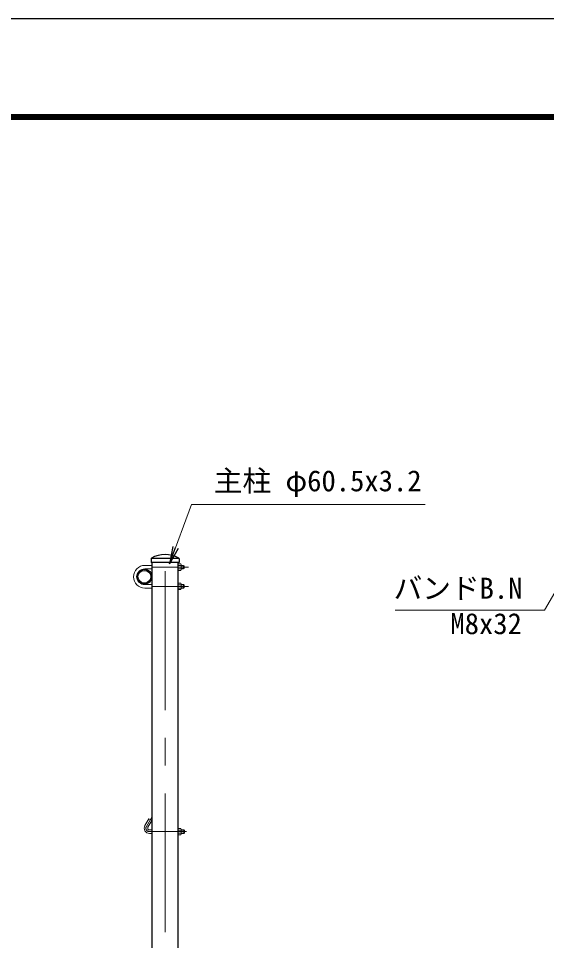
# Model space of a CAD drawing. Units: millimetres, scale not verified. Extents: x -4200 to 4200, y -2970 to 2970.
# Drawn here: x -379 to 830, y 861 to 2970 of the extents above; entities that cross this region are included whole.
import ezdxf
from ezdxf.enums import TextEntityAlignment as Align

# ---------------------------------------------------------------- set-up
doc = ezdxf.new("R2010")
doc.units = ezdxf.units.MM
doc.header["$LTSCALE"] = 10
doc.linetypes.add('USER1', pattern=[50.8, 31.75, -6.35, 6.35, -6.35])
for name, color, linetype, lineweight in [('0-0_D-STR1', 1, 'Continuous', 25), ('0-1_D-STR3', 3, 'Continuous', 13), ('0-2_D-BMK', 2, 'USER1', 13), ('0-A_D-STR-TXT', 7, 'Continuous', 13), ('0-C_D-TTL', 7, 'Continuous', 25)]:
    doc.layers.add(name, color=color, linetype=linetype, lineweight=lineweight)
doc.layers.add('0-5_0', color=7, linetype='Continuous')
doc.styles.add('ＭＳ ゴシック', font='')
doc.styles.get('ＭＳ ゴシック').set_extended_font_data('MS Gothic')

# ---------------------------------------------------------------- blocks, each defined once
blk = doc.blocks.new('_Open')
at = {"layer": '0-5_0'}
blk.add_line((-10, 1.667), (0, 0), dxfattribs=at)
blk.add_lwpolyline([(-10, -1.667), (0, 0), (-10, 0)], dxfattribs=at)

msp = doc.modelspace()

# ---------------------------------------------------------------- linework, layer by layer
at = {"layer": '0-0_D-STR1'}
for p, q in [((-75.25, 1734.28), (-75.25, 1726.23)), ((-11.39, 1735.23), (-74.92, 1735.23)), ((-11.05, 1734.28), (-11.05, 1726.23)), ((-11.05, 1726.23), (-75.25, 1726.23))]:
    msp.add_line(p, q, dxfattribs=at)
msp.add_lwpolyline([(-73.4, 1726.23), (-73.4, -1644.77), (-12.9, -1644.77), (-12.9, 1726.23)], dxfattribs=at)
for radius in [17, 14.7]:
    msp.add_circle((-90.4, 1693.23), radius, dxfattribs=at)
for centre, radius, start, end in [((-73.75, 1734.28), 1.5, 120.85073, 180), ((-43.15, 1683.05), 61.17, 59.14927, 120.85073), ((-12.55, 1734.28), 1.5, 0, 59.14927)]:
    msp.add_arc(centre, radius, start, end, dxfattribs=at)
at = {"layer": '0-1_D-STR3'}
for p, q in [((-89.4, 1719.23), (-73.4, 1719.23)), ((-89.4, 1711.23), (-73.4, 1711.23)), ((-12.9, 1722.73), (-7.1, 1722.73)), ((-12.9, 1722.73), (-12.9, 1707.73)), ((-7.1, 1718.98), (-12.9, 1718.98)), ((-7.1, 1711.48), (-12.9, 1711.48)), ((-6.4, 1721.15), (-6.4, 1709.58)), ((-6.4, 1719.23), (-0.6, 1719.23)), ((-6.4, 1718.53), (0.1, 1718.53)), ((-6.4, 1711.93), (0.1, 1711.93)), ((-6.4, 1711.23), (-0.6, 1711.23)), ((-0.6, 1711.23), (0.6, 1712.43)), ((0.6, 1718.03), (0.6, 1712.43)), ((-12.9, 1707.73), (-7.1, 1707.73)), ((-89.4, 1675.23), (-73.4, 1675.23)), ((-89.4, 1667.23), (-73.4, 1667.23)), ((-7.1, 1674.98), (-12.9, 1674.98)), ((-7.1, 1667.48), (-12.9, 1667.48)), ((-6.4, 1665.31), (-6.4, 1676.87)), ((-6.4, 1675.23), (-0.6, 1675.23)), ((-6.4, 1674.53), (0.1, 1674.53)), ((-6.4, 1667.93), (0.1, 1667.93)), ((-6.4, 1667.23), (-0.6, 1667.23)), ((0.6, 1674.03), (-0.6, 1675.23)), ((-0.6, 1675.23), (-0.6, 1667.23)), ((-0.6, 1667.23), (0.6, 1668.43)), ((0.6, 1674.03), (0.6, 1668.43)), ((-12.9, 1663.73), (-7.1, 1663.73)), ((-80.33, 1139.82), (-89.33, 1124.23)), ((-80.33, 1139.82), (-89.33, 1124.23)), ((-73.4, 1135.82), (-80.33, 1139.82)), ((-73.4, 1135.82), (-80.33, 1139.82)), ((-73.4, 1135.82), (-82.4, 1120.23)), ((-73.4, 1135.82), (-82.4, 1120.23)), ((-78.94, 1114.23), (-73.4, 1114.23)), ((-78.94, 1114.23), (-73.4, 1114.23)), ((-78.94, 1106.23), (-73.4, 1106.23)), ((-78.94, 1106.23), (-73.4, 1106.23)), ((-12.9, 1117.73), (-12.9, 1102.73)), ((-12.9, 1117.73), (-7.1, 1117.73)), ((-12.9, 1117.73), (-12.9, 1102.73)), ((-12.9, 1117.73), (-7.1, 1117.73)), ((-7.1, 1113.98), (-12.9, 1113.98)), ((-7.1, 1113.98), (-12.9, 1113.98)), ((-7.1, 1106.48), (-12.9, 1106.48)), ((-7.1, 1106.48), (-12.9, 1106.48)), ((-12.9, 1102.73), (-7.1, 1102.73)), ((-12.9, 1102.73), (-7.1, 1102.73)), ((-6.4, 1116.15), (-6.4, 1104.58)), ((-6.4, 1116.15), (-6.4, 1104.58)), ((-6.4, 1114.23), (-0.14, 1114.23)), ((-6.4, 1114.23), (-0.14, 1114.23)), ((-6.4, 1113.53), (0.56, 1113.53)), ((-6.4, 1113.53), (0.56, 1113.53)), ((-6.4, 1106.93), (0.56, 1106.93)), ((-6.4, 1106.93), (0.56, 1106.93)), ((-6.4, 1106.23), (-0.14, 1106.23)), ((-6.4, 1106.23), (-0.14, 1106.23)), ((-0.14, 1114.23), (-0.14, 1106.23)), ((1.06, 1113.03), (-0.14, 1114.23)), ((1.06, 1113.03), (-0.14, 1114.23)), ((-0.14, 1114.23), (-0.14, 1106.23)), ((-0.14, 1106.23), (1.06, 1107.43)), ((-0.14, 1106.23), (1.06, 1107.43)), ((1.06, 1113.03), (1.06, 1107.43)), ((1.06, 1113.03), (1.06, 1107.43)), ((1.06, 1113.03), (1.06, 1107.43)), ((1.06, 1113.03), (1.06, 1107.43))]:
    msp.add_line(p, q, dxfattribs=at)
for points in [[(0.6, 1718.03), (-0.6, 1719.23), (-0.6, 1711.23)], [(-12.9, 1663.73), (-12.9, 1678.73), (-7.1, 1678.73)]]:
    msp.add_lwpolyline(points, dxfattribs=at)
for centre, radius, start, end in [((-89.4, 1693.23), 26, 90, 270), ((-89.4, 1693.23), 18, 90, 270), ((-16.8, 1715.23), 10.39, 338.85295, 21.14705), ((-9.2, 1720.85), 2.81, 318.21899, 41.78101), ((-9.26, 1709.6), 2.86, 319.0514, 40.9486), ((-16.8, 1671.23), 10.39, 338.85295, 21.14705), ((-9.26, 1676.85), 2.86, 319.0514, 40.9486), ((-9.2, 1665.6), 2.81, 318.21899, 41.78101), ((-78.94, 1118.23), 12, 150, 270), ((-78.94, 1118.23), 12, 150, 270), ((-78.94, 1118.23), 4, 150, 270), ((-78.94, 1118.23), 4, 150, 270), ((-16.8, 1110.23), 10.39, 338.85295, 21.14705), ((-16.8, 1110.23), 10.39, 338.85295, 21.14705), ((-9.2, 1115.85), 2.81, 318.21899, 41.78101), ((-9.2, 1115.85), 2.81, 318.21899, 41.78101), ((-9.26, 1104.6), 2.86, 319.0514, 40.9486), ((-9.26, 1104.6), 2.86, 319.0514, 40.9486)]:
    msp.add_arc(centre, radius, start, end, dxfattribs=at)
at = {"layer": '0-2_D-BMK'}
for p, q in [((-43.15, -1659.77), (-43.15, 1750.23)), ((-73.4, 1715.23), (10.19, 1715.23)), ((-73.4, 1671.23), (10.19, 1671.23)), ((-73.76, 1143.19), (-85.87, 1122.23)), ((-73.76, 1143.19), (-85.87, 1122.23)), ((-78.94, 1110.23), (5.95, 1110.23))]:
    msp.add_line(p, q, dxfattribs=at)
msp.add_arc((-78.94, 1118.23), 8, 150, 270, dxfattribs=at)
msp.add_arc((-78.94, 1118.23), 8, 150, 270, dxfattribs=at)
at = {"layer": '0-A_D-STR-TXT'}
for points in [[(552.24, 1858.23), (17.56, 1858.23), (-32.47, 1724.67)], [(483.21, 1616.99), (824.99, 1616.99), (904.87, 1752.79)]]:
    msp.add_lwpolyline(points, dxfattribs=at)
at = {"layer": '0-C_D-TTL', "color": 2}
msp.add_lwpolyline([(-4199.68, 2970.23), (4200.32, 2970.23), (4200.32, -2969.77), (-4199.68, -2969.77)], close=True, dxfattribs=at)
at = {"layer": '0-C_D-TTL'}
for points in [[(-3929.68, 2750.23), (3930.32, 2750.23), (3930.32, -2749.77), (-3929.68, -2749.77)], [(-3927.18, 2747.73), (3927.82, 2747.73), (3927.82, -2747.27), (-3927.18, -2747.27)], [(-3924.68, 2745.23), (3925.32, 2745.23), (3925.32, -2744.77), (-3924.68, -2744.77)], [(-3922.18, 2742.73), (3922.82, 2742.73), (3922.82, -2742.27), (-3922.18, -2742.27)], [(-3919.68, 2740.23), (3920.32, 2740.23), (3920.32, -2739.77), (-3919.68, -2739.77)]]:
    msp.add_lwpolyline(points, close=True, dxfattribs=at)

# ---------------------------------------------------------------- block references
at = {"layer": '0-A_D-STR-TXT', "xscale": 4, "yscale": 4, "rotation": 249.46512}
msp.add_blockref('_Open', (-33.17, 1722.8), dxfattribs=at)

# ---------------------------------------------------------------- texts
at = {"layer": '0-A_D-STR-TXT', "style": 'ＭＳ ゴシック'}
for s, p in [('主柱 φ60.5x3.2', (68.49, 1874.24)), ('バンドB.N', (479.91, 1628.56)), ('M8x32', (609.85, 1547.54))]:
    msp.add_text(s, height=48.09, dxfattribs=at).set_placement(p, align=Align.BOTTOM_LEFT)

doc.saveas('drawing.dxf')
